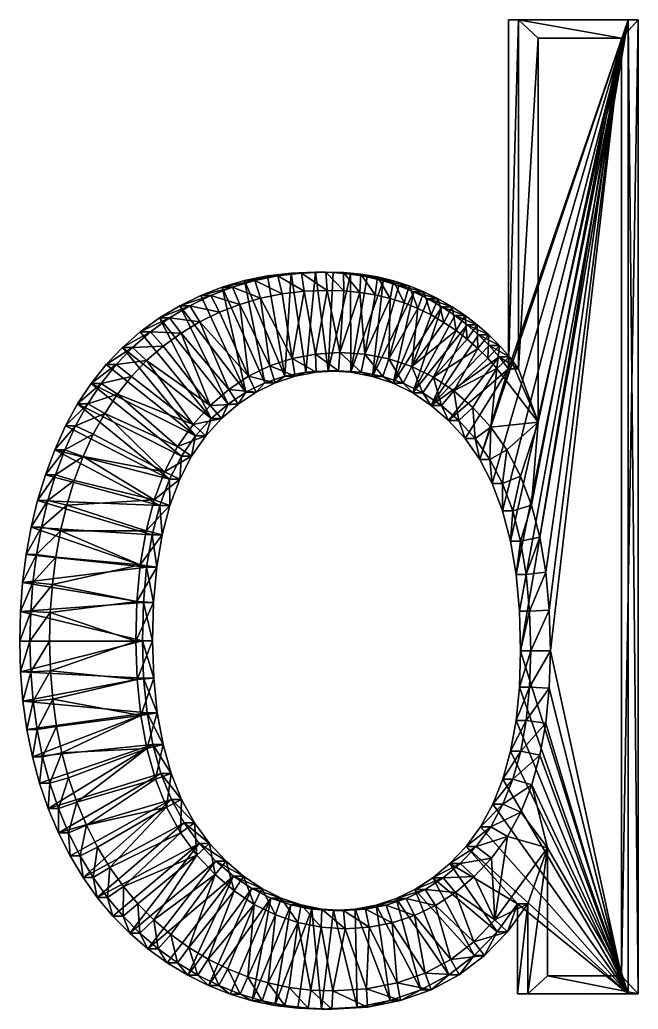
# Model space of a CAD drawing. Header units: metres. Extents: x -136 to 55, y -57 to 41.
# Drawn here: x -88.88 to -80, y -12.21 to 2.01 of the extents above; entities that cross this region are included whole.
import ezdxf

# ---------------------------------------------------------------- set-up
doc = ezdxf.new("R2010")
doc.units = ezdxf.units.M
doc.layers.get('0').update_dxf_attribs({"true_color": 0x57e057})

msp = doc.modelspace()

# ---------------------------------------------------------------- meshes
at = {"color": 74, "true_color": 0x58b11a}
mesh = msp.add_polyface(dxfattribs=at)
corners = [(-80.143, 2.008, -0.421), (-81.86, 2.008, -0.255), (-79.997, 2.008, 1.101), (-81.714, 2.008, 1.266), (-81.86, -3.007, -0.255), (-81.714, -3.007, 1.266), (-82.817, -2.117, -0.163), (-83.014, -2.002, -0.144), (-82.67, -2.117, 1.358), (-82.868, -2.002, 1.377), (-83.221, -1.9, -0.124), (-83.075, -1.9, 1.397), (-83.436, -1.813, -0.104), (-83.289, -1.813, 1.418), (-83.659, -1.742, -0.082), (-83.513, -1.742, 1.439), (-83.89, -1.687, -0.06), (-83.744, -1.687, 1.462), (-84.129, -1.648, -0.037), (-83.983, -1.648, 1.485), (-84.377, -1.624, -0.013), (-84.23, -1.624, 1.508), (-84.632, -1.616, 0.012), (-84.486, -1.616, 1.533), (-79.997, 2.008, 1.101), (-81.714, 2.008, 1.266), (-81.714, -3.007, 1.266), (-82.67, -2.117, 1.358), (-82.868, -2.002, 1.377), (-83.075, -1.9, 1.397), (-83.289, -1.813, 1.418), (-83.513, -1.742, 1.439), (-83.744, -1.687, 1.462), (-83.983, -1.648, 1.485), (-84.23, -1.624, 1.508), (-84.486, -1.616, 1.533), (-84.835, -1.63, 1.567), (-80.236, 1.746, 1.343), (-81.432, 1.746, 1.458), (-81.432, -3.775, 1.458), (-82.97, -2.233, 1.606), (-83.16, -2.139, 1.625), (-83.357, -2.06, 1.644), (-83.561, -1.995, 1.663), (-83.774, -1.944, 1.684), (-83.995, -1.908, 1.705), (-84.226, -1.886, 1.727), (-84.464, -1.879, 1.75), (-84.835, -1.63, 1.567), (-82.272, -4.309, -0.216)]
mesh.append_faces([[corners[k] for k in face] for face in [(0, 4, 1)]], dxfattribs={"vtx0": -1, "color": 74})
mesh.append_faces([[corners[k] for k in face] for face in [(49, 4, 0)]], dxfattribs={"vtx0": -1, "vtx1": -1, "vtx2": -1, "color": 74})
mesh.append_faces([[corners[k] for k in face] for face in [(0, 1, 2), (1, 4, 3), (6, 7, 8), (7, 10, 9), (10, 12, 11), (12, 14, 13), (14, 16, 15), (16, 18, 17), (18, 20, 19), (20, 22, 21), (2, 3, 24), (3, 5, 25), (8, 9, 27), (9, 11, 28), (11, 13, 29), (13, 15, 30), (15, 17, 31), (17, 19, 32), (19, 21, 33), (21, 23, 34), (23, 36, 35), (24, 25, 37), (25, 26, 38), (28, 29, 40), (29, 30, 41), (30, 31, 42), (31, 32, 43), (32, 33, 44), (33, 34, 45), (34, 35, 46), (35, 48, 47)]], dxfattribs={"vtx1": -1, "color": 74})
mesh.append_faces([[corners[k] for k in face] for face in [(1, 3, 2), (4, 5, 3), (7, 9, 8), (10, 11, 9), (12, 13, 11), (14, 15, 13), (16, 17, 15), (18, 19, 17), (20, 21, 19), (22, 23, 21), (3, 25, 24), (5, 26, 25), (9, 28, 27), (11, 29, 28), (13, 30, 29), (15, 31, 30), (17, 32, 31), (19, 33, 32), (21, 34, 33), (23, 35, 34), (25, 38, 37), (26, 39, 38), (30, 42, 41), (31, 43, 42), (32, 44, 43), (33, 45, 44), (34, 46, 45), (35, 47, 46), (37, 38, 39)]], dxfattribs={"vtx2": -1, "color": 74})
mesh = msp.add_polyface(dxfattribs=at)
corners = [(-80.143, 2.008, -0.421), (-79.997, 2.008, 1.101), (-79.997, -11.988, 1.101), (-82.136, -2.672, -0.229), (-82.29, -2.519, -0.214), (-81.989, -2.672, 1.293), (-82.143, -2.519, 1.307), (-82.455, -2.376, -0.198), (-82.308, -2.376, 1.323), (-82.63, -2.242, -0.181), (-82.484, -2.242, 1.34), (-82.817, -2.117, -0.163), (-82.67, -2.117, 1.358), (-79.997, 2.008, 1.101), (-79.997, -11.988, 1.101), (-81.989, -2.672, 1.293), (-81.846, -2.835, 1.279), (-82.143, -2.519, 1.307), (-82.308, -2.376, 1.323), (-82.484, -2.242, 1.34), (-82.67, -2.117, 1.358), (-80.236, 1.746, 1.343), (-80.236, -11.726, 1.343), (-82.158, -2.853, 1.528), (-82.3, -2.712, 1.542), (-82.452, -2.579, 1.557), (-82.614, -2.455, 1.572), (-82.787, -2.34, 1.589), (-82.868, -2.002, 1.377), (-82.97, -2.233, 1.606), (-83.075, -1.9, 1.397), (-83.16, -2.139, 1.625), (-81.531, -4.965, 1.468), (-81.432, -3.775, 1.458), (-82.938, -3.126, 1.603), (-83.25, -2.971, 1.633), (-84.464, -1.879, 1.75), (-84.794, -1.891, 1.782), (-84.633, -2.794, 1.767), (-84.283, -2.773, 1.733), (-84.226, -1.886, 1.727), (-83.995, -1.908, 1.705), (-83.924, -2.795, 1.698), (-83.774, -1.944, 1.684), (-83.561, -1.995, 1.663), (-83.58, -2.861, 1.665), (-83.357, -2.06, 1.644), (-82.093, -4.654, -0.233), (-81.947, -5.045, -0.247), (-82.272, -4.309, -0.216), (-84.632, -1.616, 0.012), (-84.451, -3.036, -0.006), (-84.769, -3.055, 0.025), (-84.377, -1.624, -0.013), (-84.129, -1.648, -0.037), (-84.124, -3.056, -0.037), (-83.89, -1.687, -0.06), (-83.659, -1.742, -0.082), (-83.813, -3.115, -0.067), (-83.436, -1.813, -0.104), (-83.221, -1.9, -0.124), (-83.014, -2.002, -0.144), (-83.517, -3.214, -0.096), (-83.236, -3.353, -0.123)]
mesh.append_faces([[corners[k] for k in face] for face in [(31, 35, 29), (47, 0, 48), (49, 0, 47), (53, 51, 50), (54, 51, 53), (56, 55, 54), (57, 55, 56), (59, 58, 57), (60, 58, 59), (61, 62, 60), (11, 62, 61), (9, 63, 11), (7, 63, 9)]], dxfattribs={"vtx0": -1, "vtx1": -1, "color": 74})
mesh.append_faces([[corners[k] for k in face] for face in [(32, 21, 33)]], dxfattribs={"vtx0": -1, "vtx1": -1, "vtx2": -1, "color": 74})
mesh.append_faces([[corners[k] for k in face] for face in [(34, 25, 26), (35, 26, 27), (35, 27, 29), (36, 38, 39), (41, 39, 42), (44, 42, 45), (31, 45, 35), (50, 51, 52), (54, 55, 51), (57, 58, 55)]], dxfattribs={"vtx0": -1, "vtx2": -1, "color": 74})
mesh.append_faces([[corners[k] for k in face] for face in [(3, 4, 5), (4, 7, 6), (7, 9, 8), (9, 11, 10), (5, 6, 15), (6, 8, 17), (8, 10, 18), (10, 12, 19), (15, 17, 23), (17, 18, 24), (18, 19, 25), (19, 20, 26), (20, 28, 27)]], dxfattribs={"vtx1": -1, "color": 74})
mesh.append_faces([[corners[k] for k in face] for face in [(36, 37, 38), (40, 36, 39), (41, 40, 39), (43, 41, 42), (44, 43, 42), (46, 44, 45), (31, 46, 45)]], dxfattribs={"vtx1": -1, "vtx2": -1, "color": 74})
mesh.append_faces([[corners[k] for k in face] for face in [(0, 1, 2), (4, 6, 5), (7, 8, 6), (9, 10, 8), (11, 12, 10), (1, 13, 14), (5, 15, 16), (6, 17, 15), (8, 18, 17), (10, 19, 18), (12, 20, 19), (13, 21, 22), (17, 24, 23), (18, 25, 24), (19, 26, 25), (20, 27, 26), (28, 29, 27), (30, 31, 29)]], dxfattribs={"vtx2": -1, "color": 74})
mesh = msp.add_polyface(dxfattribs=at)
corners = [(-81.86, -3.007, -0.255), (-81.993, -2.835, -0.243), (-81.714, -3.007, 1.266), (-81.846, -2.835, 1.279), (-82.136, -2.672, -0.229), (-81.989, -2.672, 1.293), (-82.272, -4.309, -0.216), (-82.126, -4.309, 1.306), (-82.338, -4.008, 1.326), (-82.093, -4.654, -0.233), (-81.947, -4.654, 1.289), (-81.947, -5.045, -0.247), (-81.8, -5.045, 1.274), (-81.833, -5.481, -0.258), (-81.686, -5.481, 1.263), (-81.751, -5.962, -0.266), (-81.605, -5.962, 1.256), (-81.703, -6.488, -0.27), (-81.714, -3.007, 1.266), (-81.846, -2.835, 1.279), (-82.338, -4.008, 1.326), (-82.126, -4.309, 1.306), (-81.947, -4.654, 1.289), (-81.8, -5.045, 1.274), (-81.686, -5.481, 1.263), (-81.605, -5.962, 1.256), (-81.556, -6.488, 1.251), (-81.432, -3.775, 1.458), (-82.026, -3.002, 1.516), (-81.989, -2.672, 1.293), (-82.158, -2.853, 1.528), (-82.113, -3.843, 1.524), (-82.37, -3.562, 1.549), (-81.882, -4.172, 1.502), (-81.687, -4.547, 1.483), (-81.531, -4.965, 1.468), (-81.41, -5.426, 1.456), (-81.325, -5.928, 1.448), (-81.556, -6.488, 1.251), (-81.275, -6.472, 1.443), (-81.258, -7.06, 1.442), (-80.236, -11.726, 1.343), (-80.236, 1.746, 1.343), (-81.686, -7.059, -0.272), (-80.143, 2.008, -0.421), (-80.143, -11.988, -0.421), (-82.484, -4.008, -0.195), (-82.72, -3.75, -0.173)]
mesh.append_faces([[corners[k] for k in face] for face in [(17, 44, 43), (15, 44, 17), (13, 44, 15), (11, 44, 13), (46, 0, 6)]], dxfattribs={"vtx0": -1, "vtx1": -1, "color": 74})
mesh.append_faces([[corners[k] for k in face] for face in [(40, 41, 42), (31, 27, 28), (43, 44, 45)]], dxfattribs={"vtx0": -1, "vtx2": -1, "color": 74})
mesh.append_faces([[corners[k] for k in face] for face in [(0, 1, 2), (1, 4, 3), (6, 9, 7), (9, 11, 10), (11, 13, 12), (13, 15, 14), (15, 17, 16), (2, 3, 18), (3, 5, 19), (8, 7, 20), (7, 10, 21), (10, 12, 22), (12, 14, 23), (14, 16, 24), (16, 26, 25), (18, 19, 27), (19, 29, 28), (20, 21, 31), (21, 22, 33), (22, 23, 34), (23, 24, 35), (24, 25, 36), (25, 38, 37)]], dxfattribs={"vtx1": -1, "color": 74})
mesh.append_faces([[corners[k] for k in face] for face in [(39, 40, 42), (37, 39, 42), (36, 37, 42), (35, 36, 42), (34, 35, 27), (33, 34, 27), (31, 33, 27), (32, 31, 28), (1, 0, 47)]], dxfattribs={"vtx1": -1, "vtx2": -1, "color": 74})
mesh.append_faces([[corners[k] for k in face] for face in [(1, 3, 2), (4, 5, 3), (6, 7, 8), (9, 10, 7), (11, 12, 10), (13, 14, 12), (15, 16, 14), (3, 19, 18), (7, 21, 20), (10, 22, 21), (12, 23, 22), (14, 24, 23), (16, 25, 24), (19, 28, 27), (29, 30, 28), (20, 31, 32), (21, 33, 31), (22, 34, 33), (23, 35, 34), (24, 36, 35), (25, 37, 36), (38, 39, 37)]], dxfattribs={"vtx2": -1, "color": 74})
mesh = msp.add_polyface(dxfattribs=at)
corners = [(-80.143, -11.988, -0.421), (-80.143, 2.008, -0.421), (-79.997, -11.988, 1.101), (-81.703, -6.488, -0.27), (-81.556, -6.488, 1.251), (-81.605, -5.962, 1.256), (-81.686, -7.059, -0.272), (-81.54, -7.059, 1.249), (-81.702, -7.579, -0.271), (-81.556, -7.579, 1.251), (-81.75, -8.059, -0.266), (-81.604, -8.059, 1.256), (-81.83, -8.5, -0.258), (-81.684, -8.5, 1.263), (-81.942, -8.901, -0.247), (-81.796, -8.901, 1.274), (-82.086, -9.262, -0.234), (-81.94, -9.262, 1.288), (-79.997, 2.008, 1.101), (-79.997, -11.988, 1.101), (-81.556, -6.488, 1.251), (-81.605, -5.962, 1.256), (-81.54, -7.059, 1.249), (-81.556, -7.579, 1.251), (-81.604, -8.059, 1.256), (-81.684, -8.5, 1.263), (-81.796, -8.901, 1.274), (-81.94, -9.262, 1.288), (-82.115, -9.585, 1.305), (-82.115, -9.585, 1.305), (-79.997, 2.008, 1.101), (-80.236, -11.726, 1.343), (-81.583, -10.691, 1.254), (-81.301, -9.888, 1.446), (-82.054, -10.924, 1.518), (-81.275, -6.472, 1.443), (-81.258, -7.06, 1.442), (-81.274, -7.596, 1.443), (-81.324, -8.096, 1.448), (-81.408, -8.559, 1.456), (-81.527, -8.985, 1.468), (-81.682, -9.374, 1.482), (-81.874, -9.726, 1.501), (-82.102, -10.036, 1.523), (-82.262, -9.585, -0.217), (-82.47, -9.867, -0.197)]
mesh.append_faces([[corners[k] for k in face] for face in [(33, 31, 40)]], dxfattribs={"vtx0": -1, "vtx1": -1, "vtx2": -1, "color": 74})
mesh.append_faces([[corners[k] for k in face] for face in [(31, 36, 37), (31, 37, 38), (31, 38, 39), (31, 39, 40), (33, 40, 41), (33, 41, 42), (34, 42, 43), (0, 8, 6), (0, 10, 8), (0, 12, 10), (0, 14, 12), (0, 16, 14), (0, 44, 16), (0, 45, 44)]], dxfattribs={"vtx0": -1, "vtx2": -1, "color": 74})
mesh.append_faces([[corners[k] for k in face] for face in [(0, 1, 2), (3, 6, 4), (6, 8, 7), (8, 10, 9), (10, 12, 11), (12, 14, 13), (14, 16, 15), (2, 18, 19), (4, 7, 20), (7, 9, 22), (9, 11, 23), (11, 13, 24), (13, 15, 25), (15, 17, 26), (17, 28, 27), (19, 30, 31), (20, 22, 35), (22, 23, 36), (23, 24, 37), (24, 25, 38), (25, 26, 39), (26, 27, 40), (27, 29, 41)]], dxfattribs={"vtx1": -1, "color": 74})
mesh.append_faces([[corners[k] for k in face] for face in [(34, 33, 42)]], dxfattribs={"vtx1": -1, "vtx2": -1, "color": 74})
mesh.append_faces([[corners[k] for k in face] for face in [(3, 4, 5), (6, 7, 4), (8, 9, 7), (10, 11, 9), (12, 13, 11), (14, 15, 13), (16, 17, 15), (4, 20, 21), (7, 22, 20), (9, 23, 22), (11, 24, 23), (13, 25, 24), (15, 26, 25), (17, 27, 26), (28, 29, 27), (32, 33, 34), (22, 36, 35), (23, 37, 36), (24, 38, 37), (25, 39, 38), (26, 40, 39), (27, 41, 40), (29, 42, 41)]], dxfattribs={"vtx2": -1, "color": 74})
mesh = msp.add_polyface(dxfattribs=at)
corners = [(-84.632, -1.616, 0.012), (-84.982, -1.63, 0.045), (-84.486, -1.616, 1.533), (-84.835, -1.63, 1.567), (-85.321, -1.67, 0.078), (-85.175, -1.67, 1.599), (-85.651, -1.737, 0.11), (-85.505, -1.737, 1.631), (-85.972, -1.831, 0.141), (-85.825, -1.831, 1.662), (-85.631, -3.341, 0.108), (-85.484, -3.341, 1.629), (-85.741, -3.512, 1.654), (-85.359, -3.207, 0.082), (-85.212, -3.207, 1.603), (-85.071, -3.112, 0.054), (-84.925, -3.112, 1.575), (-84.769, -3.055, 0.025), (-84.622, -3.055, 1.546), (-84.835, -1.63, 1.567), (-84.486, -1.616, 1.533), (-85.175, -1.67, 1.599), (-85.505, -1.737, 1.631), (-85.825, -1.831, 1.662), (-86.136, -1.952, 1.692), (-85.484, -3.341, 1.629), (-85.741, -3.512, 1.654), (-85.212, -3.207, 1.603), (-84.925, -3.112, 1.575), (-84.622, -3.055, 1.546), (-84.794, -1.891, 1.782), (-84.464, -1.879, 1.75), (-85.113, -1.929, 1.813), (-85.421, -1.992, 1.842), (-85.72, -2.08, 1.871), (-86.136, -1.952, 1.692), (-85.878, -3.303, 1.886), (-86.144, -3.534, 1.912), (-85.594, -3.113, 1.859), (-85.29, -2.964, 1.83), (-84.969, -2.858, 1.799), (-84.633, -2.794, 1.767), (-86.292, -2.331, 1.926), (-86.01, -2.193, 1.899)]
mesh.append_faces([[corners[k] for k in face] for face in [(6, 13, 8), (4, 15, 6), (1, 15, 4), (0, 17, 1)]], dxfattribs={"vtx0": -1, "vtx1": -1, "color": 74})
mesh.append_faces([[corners[k] for k in face] for face in [(42, 36, 38), (34, 38, 39), (33, 39, 40), (30, 40, 41), (8, 13, 10), (6, 15, 13), (1, 17, 15)]], dxfattribs={"vtx0": -1, "vtx2": -1, "color": 74})
mesh.append_faces([[corners[k] for k in face] for face in [(0, 1, 2), (1, 4, 3), (4, 6, 5), (6, 8, 7), (10, 13, 11), (13, 15, 14), (15, 17, 16), (3, 5, 19), (5, 7, 21), (7, 9, 22), (9, 24, 23), (11, 14, 25), (14, 16, 27), (16, 18, 28), (19, 21, 30), (21, 22, 32), (22, 23, 33), (23, 35, 34), (26, 25, 36), (25, 27, 38), (27, 28, 39), (28, 29, 40)]], dxfattribs={"vtx1": -1, "color": 74})
mesh.append_faces([[corners[k] for k in face] for face in [(34, 43, 38), (33, 34, 39), (32, 33, 40), (30, 32, 40)]], dxfattribs={"vtx1": -1, "vtx2": -1, "color": 74})
mesh.append_faces([[corners[k] for k in face] for face in [(1, 3, 2), (4, 5, 3), (6, 7, 5), (8, 9, 7), (10, 11, 12), (13, 14, 11), (15, 16, 14), (17, 18, 16), (3, 19, 20), (5, 21, 19), (7, 22, 21), (9, 23, 22), (11, 25, 26), (14, 27, 25), (16, 28, 27), (18, 29, 28), (19, 30, 31), (21, 32, 30), (22, 33, 32), (23, 34, 33), (26, 36, 37), (25, 38, 36), (27, 39, 38), (28, 40, 39), (29, 41, 40)]], dxfattribs={"vtx2": -1, "color": 74})
mesh = msp.add_polyface(dxfattribs=at)
corners = [(-85.972, -1.831, 0.141), (-86.282, -1.952, 0.17), (-85.825, -1.831, 1.662), (-86.136, -1.952, 1.692), (-86.583, -2.1, 0.199), (-86.437, -2.1, 1.721), (-86.875, -2.275, 0.228), (-86.728, -2.275, 1.749), (-87.151, -2.475, 0.254), (-87.005, -2.475, 1.776), (-87.407, -2.698, 0.279), (-87.26, -2.698, 1.8), (-87.642, -2.945, 0.301), (-87.496, -2.945, 1.823), (-87.857, -3.216, 0.322), (-87.711, -3.216, 1.844), (-88.052, -3.51, 0.341), (-87.905, -3.51, 1.862), (-86.136, -1.952, 1.692), (-85.825, -1.831, 1.662), (-86.437, -2.1, 1.721), (-86.728, -2.275, 1.749), (-87.005, -2.475, 1.776), (-87.26, -2.698, 1.8), (-87.496, -2.945, 1.823), (-87.711, -3.216, 1.844), (-87.905, -3.51, 1.862), (-86.01, -2.193, 1.899), (-85.72, -2.08, 1.871), (-86.292, -2.331, 1.926), (-86.564, -2.494, 1.953), (-86.822, -2.68, 1.977), (-87.059, -2.888, 2), (-87.278, -3.118, 2.021), (-87.479, -3.37, 2.041), (-86.391, -3.805, 1.936), (-86.144, -3.534, 1.912), (-85.878, -3.303, 1.886), (-85.594, -3.113, 1.859), (-86.355, -3.97, 0.178), (-86.129, -3.722, 0.156), (-85.888, -3.512, 0.132), (-85.631, -3.341, 0.108)]
mesh.append_faces([[corners[k] for k in face] for face in [(12, 39, 14), (10, 39, 12), (8, 40, 10), (6, 40, 8), (4, 41, 6), (1, 42, 4), (0, 42, 1)]], dxfattribs={"vtx0": -1, "vtx1": -1, "color": 74})
mesh.append_faces([[corners[k] for k in face] for face in [(32, 35, 36), (30, 36, 37), (6, 41, 40), (4, 42, 41)]], dxfattribs={"vtx0": -1, "vtx2": -1, "color": 74})
mesh.append_faces([[corners[k] for k in face] for face in [(0, 1, 2), (1, 4, 3), (4, 6, 5), (6, 8, 7), (8, 10, 9), (10, 12, 11), (12, 14, 13), (14, 16, 15), (3, 5, 18), (5, 7, 20), (7, 9, 21), (9, 11, 22), (11, 13, 23), (13, 15, 24), (15, 17, 25), (18, 20, 27), (20, 21, 29), (21, 22, 30), (22, 23, 31), (23, 24, 32), (24, 25, 33), (25, 26, 34)]], dxfattribs={"vtx1": -1, "color": 74})
mesh.append_faces([[corners[k] for k in face] for face in [(33, 34, 35), (32, 33, 35), (31, 32, 36), (30, 31, 36), (29, 30, 37), (27, 29, 38)]], dxfattribs={"vtx1": -1, "vtx2": -1, "color": 74})
mesh.append_faces([[corners[k] for k in face] for face in [(1, 3, 2), (4, 5, 3), (6, 7, 5), (8, 9, 7), (10, 11, 9), (12, 13, 11), (14, 15, 13), (16, 17, 15), (3, 18, 19), (5, 20, 18), (7, 21, 20), (9, 22, 21), (11, 23, 22), (13, 24, 23), (15, 25, 24), (17, 26, 25), (18, 27, 28), (20, 29, 27), (21, 30, 29), (22, 31, 30), (23, 32, 31), (24, 33, 32), (25, 34, 33)]], dxfattribs={"vtx2": -1, "color": 74})
mesh = msp.add_polyface(dxfattribs=at)
corners = [(-84.769, -3.055, 0.025), (-84.451, -3.036, -0.006), (-84.622, -3.055, 1.546), (-84.304, -3.036, 1.516), (-84.124, -3.056, -0.037), (-83.978, -3.056, 1.484), (-83.813, -3.115, -0.067), (-83.667, -3.115, 1.454), (-83.517, -3.214, -0.096), (-83.371, -3.214, 1.426), (-83.236, -3.353, -0.123), (-83.09, -3.353, 1.399), (-82.97, -3.532, -0.148), (-82.824, -3.532, 1.373), (-82.72, -3.75, -0.173), (-82.573, -3.75, 1.349), (-82.484, -4.008, -0.195), (-82.338, -4.008, 1.326), (-82.272, -4.309, -0.216), (-84.622, -3.055, 1.546), (-84.304, -3.036, 1.516), (-83.978, -3.056, 1.484), (-83.667, -3.115, 1.454), (-83.371, -3.214, 1.426), (-83.09, -3.353, 1.399), (-82.824, -3.532, 1.373), (-82.573, -3.75, 1.349), (-82.338, -4.008, 1.326), (-84.633, -2.794, 1.767), (-84.283, -2.773, 1.733), (-83.924, -2.795, 1.698), (-83.58, -2.861, 1.665), (-83.25, -2.971, 1.633), (-82.938, -3.126, 1.603), (-82.644, -3.323, 1.575), (-82.37, -3.562, 1.549), (-82.026, -3.002, 1.516), (-82.158, -2.853, 1.528), (-82.3, -2.712, 1.542), (-82.452, -2.579, 1.557), (-82.614, -2.455, 1.572), (-81.86, -3.007, -0.255), (-83.221, -1.9, -0.124), (-82.817, -2.117, -0.163), (-82.455, -2.376, -0.198), (-82.29, -2.519, -0.214), (-82.136, -2.672, -0.229), (-81.993, -2.835, -0.243)]
mesh.append_faces([[corners[k] for k in face] for face in [(14, 41, 16), (45, 12, 44), (46, 12, 45), (47, 12, 46)]], dxfattribs={"vtx0": -1, "vtx1": -1, "color": 74})
mesh.append_faces([[corners[k] for k in face] for face in [(34, 36, 37), (34, 37, 38), (33, 38, 39), (42, 8, 6), (43, 10, 8), (44, 12, 10), (47, 14, 12)]], dxfattribs={"vtx0": -1, "vtx2": -1, "color": 74})
mesh.append_faces([[corners[k] for k in face] for face in [(0, 1, 2), (1, 4, 3), (4, 6, 5), (6, 8, 7), (8, 10, 9), (10, 12, 11), (12, 14, 13), (14, 16, 15), (16, 18, 17), (2, 3, 19), (3, 5, 20), (5, 7, 21), (7, 9, 22), (9, 11, 23), (11, 13, 24), (13, 15, 25), (15, 17, 26), (19, 20, 28), (20, 21, 29), (21, 22, 30), (22, 23, 31), (23, 24, 32), (24, 25, 33), (25, 26, 34), (26, 27, 35)]], dxfattribs={"vtx1": -1, "color": 74})
mesh.append_faces([[corners[k] for k in face] for face in [(34, 35, 36), (33, 34, 38), (32, 33, 40)]], dxfattribs={"vtx1": -1, "vtx2": -1, "color": 74})
mesh.append_faces([[corners[k] for k in face] for face in [(1, 3, 2), (4, 5, 3), (6, 7, 5), (8, 9, 7), (10, 11, 9), (12, 13, 11), (14, 15, 13), (16, 17, 15), (3, 20, 19), (5, 21, 20), (7, 22, 21), (9, 23, 22), (11, 24, 23), (13, 25, 24), (15, 26, 25), (17, 27, 26), (20, 29, 28), (21, 30, 29), (22, 31, 30), (23, 32, 31), (24, 33, 32), (25, 34, 33), (26, 35, 34)]], dxfattribs={"vtx2": -1, "color": 74})
mesh = msp.add_polyface(dxfattribs=at)
corners = [(-87.104, -6.363, 0.25), (-87.058, -5.855, 0.245), (-86.958, -6.363, 1.771), (-86.911, -5.855, 1.767), (-86.979, -5.39, 0.238), (-86.833, -5.39, 1.759), (-86.87, -4.969, 0.227), (-86.724, -4.969, 1.749), (-86.73, -4.592, 0.214), (-86.583, -4.592, 1.735), (-86.558, -4.259, 0.197), (-86.412, -4.259, 1.718), (-86.355, -3.97, 0.178), (-86.209, -3.97, 1.699), (-86.129, -3.722, 0.156), (-85.983, -3.722, 1.677), (-85.888, -3.512, 0.132), (-85.741, -3.512, 1.654), (-85.631, -3.341, 0.108), (-86.958, -6.363, 1.771), (-86.911, -5.855, 1.767), (-86.833, -5.39, 1.759), (-86.724, -4.969, 1.749), (-86.583, -4.592, 1.735), (-86.412, -4.259, 1.718), (-86.209, -3.97, 1.699), (-85.983, -3.722, 1.677), (-85.741, -3.512, 1.654), (-85.484, -3.341, 1.629), (-87.197, -6.348, 2.013), (-87.149, -5.821, 2.009), (-87.067, -5.335, 2.001), (-86.952, -4.89, 1.99), (-86.801, -4.485, 1.975), (-86.614, -4.123, 1.957), (-86.391, -3.805, 1.936), (-86.144, -3.534, 1.912), (-88.294, -5.334, 2.119), (-88.206, -4.967, 2.111), (-87.97, -4.268, 2.088), (-87.661, -3.646, 2.058), (-87.825, -3.945, 2.074), (-87.479, -3.37, 2.041), (-88.625, -4.898, 0.396), (-88.379, -4.169, 0.372), (-88.052, -3.51, 0.341), (-87.857, -3.216, 0.322), (-87.407, -2.698, 0.279)]
mesh.append_faces([[corners[k] for k in face] for face in [(46, 10, 45)]], dxfattribs={"vtx0": -1, "vtx1": -1, "color": 74})
mesh.append_faces([[corners[k] for k in face] for face in [(37, 30, 31), (38, 31, 32), (39, 32, 33), (40, 33, 34), (42, 34, 35), (43, 6, 4), (44, 8, 6), (45, 10, 8), (46, 12, 10), (47, 14, 12)]], dxfattribs={"vtx0": -1, "vtx2": -1, "color": 74})
mesh.append_faces([[corners[k] for k in face] for face in [(0, 1, 2), (1, 4, 3), (4, 6, 5), (6, 8, 7), (8, 10, 9), (10, 12, 11), (12, 14, 13), (14, 16, 15), (16, 18, 17), (2, 3, 19), (3, 5, 20), (5, 7, 21), (7, 9, 22), (9, 11, 23), (11, 13, 24), (13, 15, 25), (15, 17, 26), (17, 28, 27), (19, 20, 29), (20, 21, 30), (21, 22, 31), (22, 23, 32), (23, 24, 33), (24, 25, 34), (25, 26, 35), (26, 27, 36)]], dxfattribs={"vtx1": -1, "color": 74})
mesh.append_faces([[corners[k] for k in face] for face in [(40, 41, 33), (42, 40, 34)]], dxfattribs={"vtx1": -1, "vtx2": -1, "color": 74})
mesh.append_faces([[corners[k] for k in face] for face in [(1, 3, 2), (4, 5, 3), (6, 7, 5), (8, 9, 7), (10, 11, 9), (12, 13, 11), (14, 15, 13), (16, 17, 15), (3, 20, 19), (5, 21, 20), (7, 22, 21), (9, 23, 22), (11, 24, 23), (13, 25, 24), (15, 26, 25), (17, 27, 26), (20, 30, 29), (21, 31, 30), (22, 32, 31), (23, 33, 32), (24, 34, 33), (25, 35, 34), (26, 36, 35)]], dxfattribs={"vtx2": -1, "color": 74})
mesh = msp.add_polyface(dxfattribs=at)
corners = [(-88.052, -3.51, 0.341), (-88.226, -3.827, 0.358), (-87.905, -3.51, 1.862), (-88.079, -3.827, 1.879), (-88.379, -4.169, 0.372), (-88.233, -4.169, 1.894), (-88.512, -4.527, 0.385), (-88.366, -4.527, 1.907), (-88.625, -4.898, 0.396), (-88.478, -4.898, 1.917), (-88.717, -5.279, 0.405), (-88.57, -5.279, 1.926), (-88.788, -5.673, 0.412), (-88.642, -5.673, 1.933), (-88.84, -6.077, 0.417), (-88.693, -6.077, 1.938), (-88.87, -6.493, 0.42), (-87.905, -3.51, 1.862), (-88.079, -3.827, 1.879), (-88.233, -4.169, 1.894), (-88.366, -4.527, 1.907), (-88.478, -4.898, 1.917), (-88.57, -5.279, 1.926), (-88.642, -5.673, 1.933), (-88.693, -6.077, 1.938), (-88.724, -6.493, 1.941), (-87.661, -3.646, 2.058), (-87.479, -3.37, 2.041), (-87.825, -3.945, 2.074), (-87.97, -4.268, 2.088), (-88.097, -4.612, 2.1), (-88.206, -4.967, 2.111), (-88.294, -5.334, 2.119), (-88.363, -5.713, 2.126), (-88.412, -6.103, 2.13), (-88.724, -6.493, 1.941), (-87.197, -6.348, 2.013), (-87.149, -5.821, 2.009), (-87.067, -5.335, 2.001), (-86.952, -4.89, 1.99), (-86.801, -4.485, 1.975), (-87.058, -5.855, 0.245), (-87.104, -6.363, 0.25), (-86.979, -5.39, 0.238), (-86.87, -4.969, 0.227), (-86.73, -4.592, 0.214)]
mesh.append_faces([[corners[k] for k in face] for face in [(12, 41, 14), (10, 41, 12), (8, 43, 10), (6, 44, 8), (4, 44, 6), (1, 45, 4), (0, 45, 1)]], dxfattribs={"vtx0": -1, "vtx1": -1, "color": 74})
mesh.append_faces([[corners[k] for k in face] for face in [(34, 36, 37), (14, 41, 42), (10, 43, 41)]], dxfattribs={"vtx0": -1, "vtx2": -1, "color": 74})
mesh.append_faces([[corners[k] for k in face] for face in [(0, 1, 2), (1, 4, 3), (4, 6, 5), (6, 8, 7), (8, 10, 9), (10, 12, 11), (12, 14, 13), (14, 16, 15), (2, 3, 17), (3, 5, 18), (5, 7, 19), (7, 9, 20), (9, 11, 21), (11, 13, 22), (13, 15, 23), (15, 25, 24), (17, 18, 26), (18, 19, 28), (19, 20, 29), (20, 21, 30), (21, 22, 31), (22, 23, 32), (23, 24, 33), (24, 35, 34)]], dxfattribs={"vtx1": -1, "color": 74})
mesh.append_faces([[corners[k] for k in face] for face in [(33, 34, 37), (32, 33, 37), (31, 32, 38), (30, 31, 39), (29, 30, 39), (28, 29, 40)]], dxfattribs={"vtx1": -1, "vtx2": -1, "color": 74})
mesh.append_faces([[corners[k] for k in face] for face in [(1, 3, 2), (4, 5, 3), (6, 7, 5), (8, 9, 7), (10, 11, 9), (12, 13, 11), (14, 15, 13), (3, 18, 17), (5, 19, 18), (7, 20, 19), (9, 21, 20), (11, 22, 21), (13, 23, 22), (15, 24, 23), (17, 26, 27), (18, 28, 26), (19, 29, 28), (20, 30, 29), (21, 31, 30), (22, 32, 31), (23, 33, 32), (24, 34, 33)]], dxfattribs={"vtx2": -1, "color": 74})
mesh = msp.add_polyface(dxfattribs=at)
corners = [(-88.87, -6.493, 0.42), (-88.724, -6.493, 1.941), (-88.693, -6.077, 1.938), (-88.88, -6.921, 0.421), (-88.734, -6.921, 1.942), (-88.869, -7.358, 0.42), (-88.723, -7.358, 1.941), (-88.835, -7.781, 0.416), (-88.689, -7.781, 1.938), (-88.779, -8.188, 0.411), (-88.632, -8.188, 1.932), (-87.053, -7.948, 0.245), (-87.103, -7.452, 0.25), (-86.907, -7.948, 1.766), (-86.957, -7.452, 1.771), (-87.12, -6.916, 0.251), (-86.973, -6.916, 1.773), (-87.104, -6.363, 0.25), (-86.958, -6.363, 1.771), (-88.724, -6.493, 1.941), (-88.693, -6.077, 1.938), (-88.734, -6.921, 1.942), (-88.723, -7.358, 1.941), (-88.689, -7.781, 1.938), (-88.632, -8.188, 1.932), (-86.907, -7.948, 1.766), (-86.823, -8.403, 1.758), (-86.957, -7.452, 1.771), (-86.973, -6.916, 1.773), (-86.958, -6.363, 1.771), (-88.442, -6.506, 2.133), (-88.412, -6.103, 2.13), (-88.452, -6.921, 2.134), (-88.441, -7.344, 2.133), (-88.408, -7.752, 2.13), (-88.354, -8.144, 2.125), (-87.144, -7.985, 2.008), (-87.196, -7.469, 2.013), (-87.213, -6.917, 2.015), (-87.197, -6.348, 2.013), (-88.84, -6.077, 0.417)]
mesh.append_faces([[corners[k] for k in face] for face in [(7, 11, 9), (5, 12, 7), (3, 15, 5), (0, 15, 3), (40, 17, 0)]], dxfattribs={"vtx0": -1, "vtx1": -1, "color": 74})
mesh.append_faces([[corners[k] for k in face] for face in [(34, 36, 37), (33, 37, 38), (30, 38, 39), (7, 12, 11), (5, 15, 12), (0, 17, 15)]], dxfattribs={"vtx0": -1, "vtx2": -1, "color": 74})
mesh.append_faces([[corners[k] for k in face] for face in [(0, 3, 1), (3, 5, 4), (5, 7, 6), (7, 9, 8), (11, 12, 13), (12, 15, 14), (15, 17, 16), (1, 4, 19), (4, 6, 21), (6, 8, 22), (8, 10, 23), (13, 14, 25), (14, 16, 27), (16, 18, 28), (19, 21, 30), (21, 22, 32), (22, 23, 33), (23, 24, 34), (25, 27, 36), (27, 28, 37), (28, 29, 38)]], dxfattribs={"vtx1": -1, "color": 74})
mesh.append_faces([[corners[k] for k in face] for face in [(34, 35, 36), (33, 34, 37), (32, 33, 38), (30, 32, 38), (31, 30, 39)]], dxfattribs={"vtx1": -1, "vtx2": -1, "color": 74})
mesh.append_faces([[corners[k] for k in face] for face in [(0, 1, 2), (3, 4, 1), (5, 6, 4), (7, 8, 6), (9, 10, 8), (12, 14, 13), (15, 16, 14), (17, 18, 16), (1, 19, 20), (4, 21, 19), (6, 22, 21), (8, 23, 22), (10, 24, 23), (13, 25, 26), (14, 27, 25), (16, 28, 27), (18, 29, 28), (19, 30, 31), (21, 32, 30), (22, 33, 32), (23, 34, 33), (24, 35, 34), (27, 37, 36), (28, 38, 37), (29, 39, 38)]], dxfattribs={"vtx2": -1, "color": 74})
mesh = msp.add_polyface(dxfattribs=at)
corners = [(-88.779, -8.188, 0.411), (-88.699, -8.582, 0.403), (-88.632, -8.188, 1.932), (-88.553, -8.582, 1.925), (-88.597, -8.96, 0.393), (-88.451, -8.96, 1.915), (-88.473, -9.324, 0.381), (-88.326, -9.324, 1.903), (-88.326, -9.674, 0.367), (-88.179, -9.674, 1.889), (-86.52, -9.529, 0.193), (-86.703, -9.194, 0.211), (-86.373, -9.529, 1.715), (-86.557, -9.194, 1.732), (-86.853, -8.819, 0.225), (-86.707, -8.819, 1.747), (-86.97, -8.403, 0.237), (-86.823, -8.403, 1.758), (-87.053, -7.948, 0.245), (-86.907, -7.948, 1.766), (-88.632, -8.188, 1.932), (-88.553, -8.582, 1.925), (-88.451, -8.96, 1.915), (-88.326, -9.324, 1.903), (-88.179, -9.674, 1.889), (-86.373, -9.529, 1.715), (-86.557, -9.194, 1.732), (-86.707, -8.819, 1.747), (-86.823, -8.403, 1.758), (-88.354, -8.144, 2.125), (-88.278, -8.521, 2.118), (-88.18, -8.883, 2.108), (-88.062, -9.23, 2.097), (-87.922, -9.563, 2.083), (-86.573, -9.671, 1.953), (-86.772, -9.306, 1.973), (-86.933, -8.903, 1.988), (-87.057, -8.463, 2), (-86.907, -7.948, 1.766), (-87.144, -7.985, 2.008), (-87.762, -9.877, 2.068)]
mesh.append_faces([[corners[k] for k in face] for face in [(6, 14, 8), (4, 16, 6), (1, 16, 4), (0, 18, 1)]], dxfattribs={"vtx0": -1, "vtx1": -1, "color": 74})
mesh.append_faces([[corners[k] for k in face] for face in [(33, 35, 36), (32, 36, 37), (30, 37, 39), (8, 14, 11), (6, 16, 14), (1, 18, 16)]], dxfattribs={"vtx0": -1, "vtx2": -1, "color": 74})
mesh.append_faces([[corners[k] for k in face] for face in [(0, 1, 2), (1, 4, 3), (4, 6, 5), (6, 8, 7), (10, 11, 12), (11, 14, 13), (14, 16, 15), (16, 18, 17), (2, 3, 20), (3, 5, 21), (5, 7, 22), (7, 9, 23), (12, 13, 25), (13, 15, 26), (15, 17, 27), (17, 19, 28), (20, 21, 29), (21, 22, 30), (22, 23, 31), (23, 24, 32), (25, 26, 34), (26, 27, 35), (27, 28, 36), (28, 38, 37)]], dxfattribs={"vtx1": -1, "color": 74})
mesh.append_faces([[corners[k] for k in face] for face in [(33, 40, 35), (32, 33, 36), (31, 32, 37), (30, 31, 37), (29, 30, 39)]], dxfattribs={"vtx1": -1, "vtx2": -1, "color": 74})
mesh.append_faces([[corners[k] for k in face] for face in [(1, 3, 2), (4, 5, 3), (6, 7, 5), (8, 9, 7), (11, 13, 12), (14, 15, 13), (16, 17, 15), (18, 19, 17), (3, 21, 20), (5, 22, 21), (7, 23, 22), (9, 24, 23), (13, 26, 25), (15, 27, 26), (17, 28, 27), (21, 30, 29), (22, 31, 30), (23, 32, 31), (24, 33, 32), (26, 35, 34), (27, 36, 35), (28, 37, 36), (38, 39, 37)]], dxfattribs={"vtx2": -1, "color": 74})
mesh = msp.add_polyface(dxfattribs=at)
corners = [(-88.326, -9.674, 0.367), (-88.158, -10.005, 0.351), (-88.179, -9.674, 1.889), (-88.011, -10.005, 1.873), (-87.972, -10.315, 0.333), (-87.825, -10.315, 1.855), (-87.767, -10.603, 0.313), (-87.62, -10.603, 1.835), (-87.543, -10.869, 0.292), (-87.397, -10.869, 1.813), (-87.301, -11.114, 0.269), (-87.154, -11.114, 1.79), (-87.04, -11.337, 0.243), (-86.894, -11.337, 1.765), (-86.761, -11.539, 0.217), (-86.614, -11.539, 1.738), (-86.468, -11.716, 0.188), (-86.322, -11.716, 1.71), (-88.179, -9.674, 1.889), (-88.011, -10.005, 1.873), (-87.825, -10.315, 1.855), (-87.62, -10.603, 1.835), (-87.397, -10.869, 1.813), (-87.154, -11.114, 1.79), (-86.894, -11.337, 1.765), (-86.614, -11.539, 1.738), (-87.922, -9.563, 2.083), (-87.762, -9.877, 2.068), (-87.586, -10.17, 2.051), (-87.393, -10.442, 2.032), (-87.183, -10.692, 2.012), (-86.956, -10.922, 1.99), (-86.712, -11.131, 1.967), (-86.45, -11.32, 1.942), (-86.076, -10.27, 1.906), (-86.336, -9.993, 1.931), (-86.573, -9.671, 1.953), (-86.772, -9.306, 1.973), (-85.812, -10.296, 0.125), (-86.064, -10.08, 0.149), (-86.303, -9.824, 0.172), (-86.52, -9.529, 0.193), (-86.703, -9.194, 0.211)]
mesh.append_faces([[corners[k] for k in face] for face in [(12, 38, 14), (10, 39, 12), (8, 40, 10), (6, 40, 8), (4, 41, 6), (1, 42, 4), (0, 42, 1)]], dxfattribs={"vtx0": -1, "vtx1": -1, "color": 74})
mesh.append_faces([[corners[k] for k in face] for face in [(29, 35, 36), (28, 36, 37), (10, 40, 39), (6, 41, 40), (4, 42, 41)]], dxfattribs={"vtx0": -1, "vtx2": -1, "color": 74})
mesh.append_faces([[corners[k] for k in face] for face in [(0, 1, 2), (1, 4, 3), (4, 6, 5), (6, 8, 7), (8, 10, 9), (10, 12, 11), (12, 14, 13), (14, 16, 15), (2, 3, 18), (3, 5, 19), (5, 7, 20), (7, 9, 21), (9, 11, 22), (11, 13, 23), (13, 15, 24), (15, 17, 25), (18, 19, 26), (19, 20, 27), (20, 21, 28), (21, 22, 29), (22, 23, 30), (23, 24, 31), (24, 25, 32)]], dxfattribs={"vtx1": -1, "color": 74})
mesh.append_faces([[corners[k] for k in face] for face in [(31, 32, 34), (30, 31, 35), (29, 30, 35), (28, 29, 36), (27, 28, 37)]], dxfattribs={"vtx1": -1, "vtx2": -1, "color": 74})
mesh.append_faces([[corners[k] for k in face] for face in [(1, 3, 2), (4, 5, 3), (6, 7, 5), (8, 9, 7), (10, 11, 9), (12, 13, 11), (14, 15, 13), (16, 17, 15), (3, 19, 18), (5, 20, 19), (7, 21, 20), (9, 22, 21), (11, 23, 22), (13, 24, 23), (15, 25, 24), (19, 27, 26), (20, 28, 27), (21, 29, 28), (22, 30, 29), (23, 31, 30), (24, 32, 31), (25, 33, 32)]], dxfattribs={"vtx2": -1, "color": 74})
mesh = msp.add_polyface(dxfattribs=at)
corners = [(-82.086, -9.262, -0.234), (-82.262, -9.585, -0.217), (-81.94, -9.262, 1.288), (-82.115, -9.585, 1.305), (-82.47, -9.867, -0.197), (-82.323, -9.867, 1.325), (-82.701, -10.111, -0.174), (-82.554, -10.111, 1.347), (-82.945, -10.318, -0.151), (-82.799, -10.318, 1.371), (-83.204, -10.487, -0.126), (-83.057, -10.487, 1.395), (-83.476, -10.618, -0.1), (-83.329, -10.618, 1.422), (-83.762, -10.712, -0.072), (-83.615, -10.712, 1.449), (-84.061, -10.769, -0.043), (-83.915, -10.769, 1.478), (-84.686, -10.768, 0.017), (-84.986, -10.709, 0.046), (-84.54, -10.768, 1.538), (-84.839, -10.709, 1.567), (-85.273, -10.61, 0.073), (-85.127, -10.61, 1.595), (-85.549, -10.473, 0.1), (-85.402, -10.473, 1.621), (-82.115, -9.585, 1.305), (-82.323, -9.867, 1.325), (-82.554, -10.111, 1.347), (-82.799, -10.318, 1.371), (-83.057, -10.487, 1.395), (-83.329, -10.618, 1.422), (-83.615, -10.712, 1.449), (-83.915, -10.769, 1.478), (-84.54, -10.768, 1.538), (-84.839, -10.709, 1.567), (-85.127, -10.61, 1.595), (-85.402, -10.473, 1.621), (-81.874, -9.726, 1.501), (-82.102, -10.036, 1.523), (-82.354, -10.302, 1.547), (-82.622, -10.529, 1.573), (-82.908, -10.716, 1.6), (-83.211, -10.862, 1.63), (-84.886, -10.962, 1.791), (-85.206, -10.853, 1.822), (-85.512, -10.7, 1.851), (-82.054, -10.924, 1.518), (-81.73, -10.691, -0.268), (-82.022, -11.093, -0.24), (-82.351, -11.434, -0.208)]
mesh.append_faces([[corners[k] for k in face] for face in [(49, 6, 48)]], dxfattribs={"vtx0": -1, "vtx1": -1, "color": 74})
mesh.append_faces([[corners[k] for k in face] for face in [(47, 39, 40), (47, 40, 41), (48, 6, 4), (49, 8, 6), (50, 10, 8)]], dxfattribs={"vtx0": -1, "vtx2": -1, "color": 74})
mesh.append_faces([[corners[k] for k in face] for face in [(0, 1, 2), (1, 4, 3), (4, 6, 5), (6, 8, 7), (8, 10, 9), (10, 12, 11), (12, 14, 13), (14, 16, 15), (18, 19, 20), (19, 22, 21), (22, 24, 23), (3, 5, 26), (5, 7, 27), (7, 9, 28), (9, 11, 29), (11, 13, 30), (13, 15, 31), (15, 17, 32), (20, 21, 34), (21, 23, 35), (23, 25, 36), (26, 27, 38), (27, 28, 39), (28, 29, 40), (29, 30, 41), (30, 31, 42), (31, 32, 43), (35, 36, 44), (36, 37, 45)]], dxfattribs={"vtx1": -1, "color": 74})
mesh.append_faces([[corners[k] for k in face] for face in [(1, 3, 2), (4, 5, 3), (6, 7, 5), (8, 9, 7), (10, 11, 9), (12, 13, 11), (14, 15, 13), (16, 17, 15), (19, 21, 20), (22, 23, 21), (24, 25, 23), (5, 27, 26), (7, 28, 27), (9, 29, 28), (11, 30, 29), (13, 31, 30), (15, 32, 31), (17, 33, 32), (21, 35, 34), (23, 36, 35), (25, 37, 36), (27, 39, 38), (28, 40, 39), (29, 41, 40), (30, 42, 41), (31, 43, 42), (37, 46, 45)]], dxfattribs={"vtx2": -1, "color": 74})
mesh = msp.add_polyface(dxfattribs=at)
corners = [(-86.468, -11.716, 0.188), (-86.168, -11.866, 0.159), (-86.322, -11.716, 1.71), (-86.021, -11.866, 1.681), (-85.86, -11.989, 0.13), (-85.713, -11.989, 1.651), (-85.543, -12.084, 0.099), (-85.397, -12.084, 1.621), (-85.219, -12.152, 0.068), (-85.549, -10.473, 0.1), (-85.812, -10.296, 0.125), (-85.402, -10.473, 1.621), (-85.666, -10.296, 1.647), (-86.064, -10.08, 0.149), (-85.917, -10.08, 1.671), (-86.303, -9.824, 0.172), (-86.157, -9.824, 1.694), (-86.52, -9.529, 0.193), (-86.373, -9.529, 1.715), (-86.322, -11.716, 1.71), (-86.614, -11.539, 1.738), (-86.021, -11.866, 1.681), (-85.713, -11.989, 1.651), (-85.397, -12.084, 1.621), (-85.402, -10.473, 1.621), (-85.666, -10.296, 1.647), (-85.917, -10.08, 1.671), (-86.157, -9.824, 1.694), (-86.373, -9.529, 1.715), (-86.45, -11.32, 1.942), (-86.175, -11.486, 1.915), (-85.894, -11.626, 1.888), (-85.606, -11.741, 1.86), (-85.311, -11.83, 1.832), (-85.512, -10.7, 1.851), (-85.803, -10.505, 1.879), (-86.076, -10.27, 1.906), (-86.336, -9.993, 1.931), (-86.573, -9.671, 1.953), (-85.206, -10.853, 1.822), (-86.712, -11.131, 1.967), (-86.956, -10.922, 1.99), (-85.273, -10.61, 0.073), (-86.761, -11.539, 0.217), (-87.04, -11.337, 0.243)]
mesh.append_faces([[corners[k] for k in face] for face in [(4, 42, 6), (1, 42, 4), (0, 9, 1), (43, 10, 0)]], dxfattribs={"vtx0": -1, "vtx1": -1, "color": 74})
mesh.append_faces([[corners[k] for k in face] for face in [(32, 39, 34), (30, 34, 35), (29, 35, 36), (41, 36, 37), (1, 9, 42), (0, 10, 9), (44, 13, 10)]], dxfattribs={"vtx0": -1, "vtx2": -1, "color": 74})
mesh.append_faces([[corners[k] for k in face] for face in [(0, 1, 2), (1, 4, 3), (4, 6, 5), (6, 8, 7), (9, 10, 11), (10, 13, 12), (13, 15, 14), (15, 17, 16), (2, 3, 19), (3, 5, 21), (5, 7, 22), (11, 12, 24), (12, 14, 25), (14, 16, 26), (16, 18, 27), (20, 19, 29), (19, 21, 30), (21, 22, 31), (22, 23, 32), (24, 25, 34), (25, 26, 35), (26, 27, 36), (27, 28, 37)]], dxfattribs={"vtx1": -1, "color": 74})
mesh.append_faces([[corners[k] for k in face] for face in [(32, 33, 39), (31, 32, 34), (30, 31, 34), (29, 30, 35), (40, 29, 36)]], dxfattribs={"vtx1": -1, "vtx2": -1, "color": 74})
mesh.append_faces([[corners[k] for k in face] for face in [(1, 3, 2), (4, 5, 3), (6, 7, 5), (10, 12, 11), (13, 14, 12), (15, 16, 14), (17, 18, 16), (2, 19, 20), (3, 21, 19), (5, 22, 21), (7, 23, 22), (12, 25, 24), (14, 26, 25), (16, 27, 26), (18, 28, 27), (19, 30, 29), (21, 31, 30), (22, 32, 31), (23, 33, 32), (25, 35, 34), (26, 36, 35), (27, 37, 36), (28, 38, 37)]], dxfattribs={"vtx2": -1, "color": 74})
mesh = msp.add_polyface(dxfattribs=at)
corners = [(-83.558, -12.083, -0.092), (-83.411, -12.083, 1.43), (-83.887, -12.176, 1.475), (-83.119, -11.928, -0.134), (-82.972, -11.928, 1.387), (-82.716, -11.712, -0.173), (-82.57, -11.712, 1.349), (-82.351, -11.434, -0.208), (-82.204, -11.434, 1.313), (-82.022, -11.093, -0.24), (-81.875, -11.093, 1.282), (-81.73, -10.691, -0.268), (-81.583, -10.691, 1.254), (-81.73, -11.988, -0.268), (-81.583, -11.988, 1.254), (-80.143, -11.988, -0.421), (-79.997, -11.988, 1.101), (-83.411, -12.083, 1.43), (-83.887, -12.176, 1.475), (-82.972, -11.928, 1.387), (-82.57, -11.712, 1.349), (-82.204, -11.434, 1.313), (-81.875, -11.093, 1.282), (-81.583, -10.691, 1.254), (-81.583, -11.988, 1.254), (-79.997, -11.988, 1.101), (-83.459, -11.829, 1.653), (-83.899, -11.915, 1.696), (-83.056, -11.688, 1.615), (-82.69, -11.491, 1.579), (-82.356, -11.237, 1.547), (-82.054, -10.924, 1.518), (-81.301, -9.888, 1.446), (-81.301, -11.726, 1.446), (-80.236, -11.726, 1.343), (-83.615, -10.712, 1.449), (-83.529, -10.967, 1.66), (-83.211, -10.862, 1.63), (-82.622, -10.529, 1.573), (-82.908, -10.716, 1.6), (-83.862, -11.029, 1.692), (-82.47, -9.867, -0.197), (-82.945, -10.318, -0.151), (-83.204, -10.487, -0.126), (-83.476, -10.618, -0.1), (-83.762, -10.712, -0.072)]
mesh.append_faces([[corners[k] for k in face] for face in [(11, 15, 13)]], dxfattribs={"vtx0": -1, "color": 74})
mesh.append_faces([[corners[k] for k in face] for face in [(7, 42, 9), (5, 43, 7), (3, 44, 5), (0, 45, 3)]], dxfattribs={"vtx0": -1, "vtx1": -1, "color": 74})
mesh.append_faces([[corners[k] for k in face] for face in [(11, 41, 15)]], dxfattribs={"vtx0": -1, "vtx1": -1, "vtx2": -1, "color": 74})
mesh.append_faces([[corners[k] for k in face] for face in [(30, 38, 39), (29, 39, 37), (28, 37, 36), (26, 36, 40), (5, 44, 43), (3, 45, 44)]], dxfattribs={"vtx0": -1, "vtx2": -1, "color": 74})
mesh.append_faces([[corners[k] for k in face] for face in [(0, 3, 1), (3, 5, 4), (5, 7, 6), (7, 9, 8), (9, 11, 10), (11, 13, 12), (13, 15, 14), (1, 4, 17), (4, 6, 19), (6, 8, 20), (8, 10, 21), (10, 12, 22), (12, 14, 23), (14, 16, 24), (17, 19, 26), (19, 20, 28), (20, 21, 29), (21, 22, 30), (22, 23, 31), (23, 24, 32), (24, 25, 33)]], dxfattribs={"vtx1": -1, "color": 74})
mesh.append_faces([[corners[k] for k in face] for face in [(30, 31, 38), (29, 30, 39), (28, 29, 37), (26, 28, 36)]], dxfattribs={"vtx1": -1, "vtx2": -1, "color": 74})
mesh.append_faces([[corners[k] for k in face] for face in [(0, 1, 2), (3, 4, 1), (5, 6, 4), (7, 8, 6), (9, 10, 8), (11, 12, 10), (13, 14, 12), (15, 16, 14), (1, 17, 18), (4, 19, 17), (6, 20, 19), (8, 21, 20), (10, 22, 21), (12, 23, 22), (14, 24, 23), (16, 25, 24), (17, 26, 27), (19, 28, 26), (20, 29, 28), (21, 30, 29), (22, 31, 30), (24, 33, 32), (25, 34, 33), (35, 36, 37), (32, 33, 34)]], dxfattribs={"vtx2": -1, "color": 74})
mesh = msp.add_polyface(dxfattribs=at)
corners = [(-85.219, -12.152, 0.068), (-85.072, -12.152, 1.59), (-85.397, -12.084, 1.621), (-84.887, -12.193, 0.036), (-84.74, -12.193, 1.558), (-84.546, -12.207, 0.003), (-84.4, -12.207, 1.525), (-84.034, -12.176, -0.046), (-83.887, -12.176, 1.475), (-83.558, -12.083, -0.092), (-84.061, -10.769, -0.043), (-84.375, -10.787, -0.013), (-83.915, -10.769, 1.478), (-84.228, -10.787, 1.508), (-84.686, -10.768, 0.017), (-84.54, -10.768, 1.538), (-85.397, -12.084, 1.621), (-85.072, -12.152, 1.59), (-84.74, -12.193, 1.558), (-84.4, -12.207, 1.525), (-83.887, -12.176, 1.475), (-83.411, -12.083, 1.43), (-83.915, -10.769, 1.478), (-84.228, -10.787, 1.508), (-84.54, -10.768, 1.538), (-85.311, -11.83, 1.832), (-85.009, -11.893, 1.803), (-84.698, -11.932, 1.773), (-84.382, -11.944, 1.742), (-83.899, -11.915, 1.696), (-83.411, -12.083, 1.43), (-83.615, -10.712, 1.449), (-83.529, -10.967, 1.66), (-83.862, -11.029, 1.692), (-84.208, -11.05, 1.726), (-84.552, -11.028, 1.759), (-84.839, -10.709, 1.567), (-84.886, -10.962, 1.791), (-85.127, -10.61, 1.595), (-85.206, -10.853, 1.822), (-83.459, -11.829, 1.653), (-83.762, -10.712, -0.072), (-84.986, -10.709, 0.046), (-85.543, -12.084, 0.099), (-85.273, -10.61, 0.073)]
mesh.append_faces([[corners[k] for k in face] for face in [(7, 10, 9), (5, 11, 7), (3, 14, 5), (0, 14, 3), (43, 42, 0)]], dxfattribs={"vtx0": -1, "vtx1": -1, "color": 74})
mesh.append_faces([[corners[k] for k in face] for face in [(29, 33, 34), (28, 34, 35), (27, 35, 37), (25, 37, 39), (9, 10, 41), (7, 11, 10), (5, 14, 11), (0, 42, 14), (43, 44, 42)]], dxfattribs={"vtx0": -1, "vtx2": -1, "color": 74})
mesh.append_faces([[corners[k] for k in face] for face in [(0, 3, 1), (3, 5, 4), (5, 7, 6), (7, 9, 8), (10, 11, 12), (11, 14, 13), (2, 1, 16), (1, 4, 17), (4, 6, 18), (6, 8, 19), (8, 21, 20), (12, 13, 22), (13, 15, 23), (16, 17, 25), (17, 18, 26), (18, 19, 27), (19, 20, 28), (20, 30, 29), (31, 22, 32), (22, 23, 33), (23, 24, 34), (24, 36, 35)]], dxfattribs={"vtx1": -1, "color": 74})
mesh.append_faces([[corners[k] for k in face] for face in [(29, 40, 33), (28, 29, 34), (27, 28, 35), (26, 27, 37), (25, 26, 37)]], dxfattribs={"vtx1": -1, "vtx2": -1, "color": 74})
mesh.append_faces([[corners[k] for k in face] for face in [(0, 1, 2), (3, 4, 1), (5, 6, 4), (7, 8, 6), (11, 13, 12), (14, 15, 13), (1, 17, 16), (4, 18, 17), (6, 19, 18), (8, 20, 19), (13, 23, 22), (15, 24, 23), (17, 26, 25), (18, 27, 26), (19, 28, 27), (20, 29, 28), (22, 33, 32), (23, 34, 33), (24, 35, 34), (36, 37, 35), (38, 39, 37)]], dxfattribs={"vtx2": -1, "color": 74})

doc.saveas('drawing.dxf')
